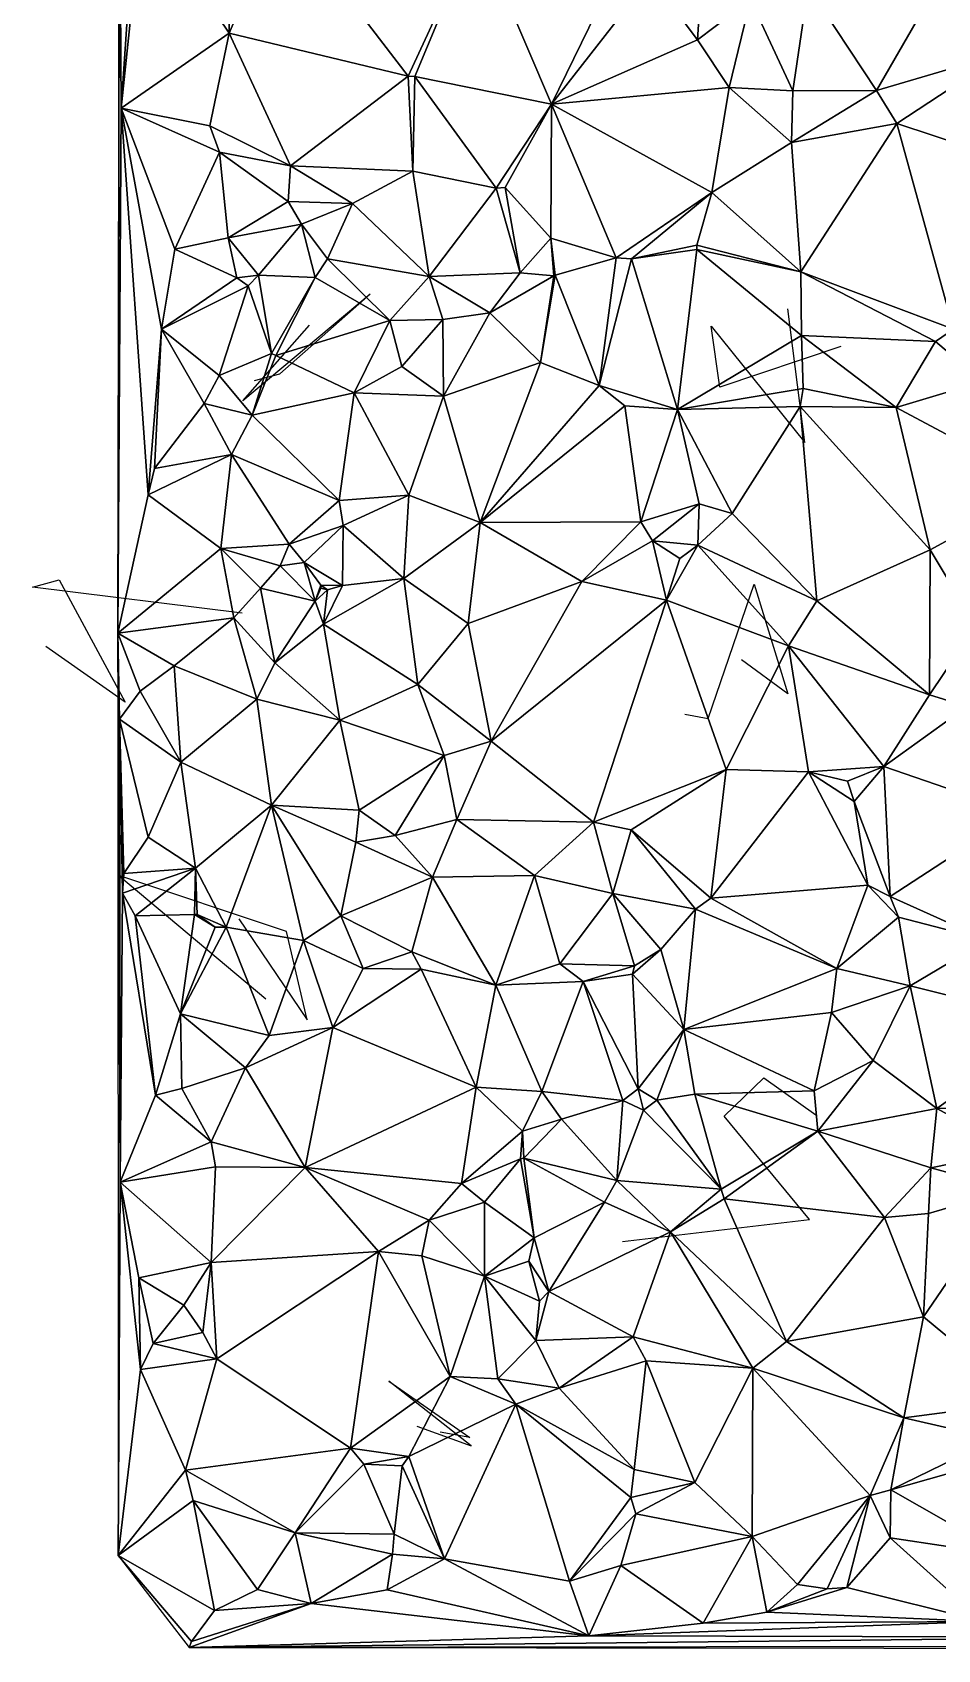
# Model space of a CAD drawing. Header units: metres. Extents: x -15.7 to 15, y -15 to 15.4.
# Drawn here: x -15.73 to -7.73, y -14.98 to -0.69 of the extents above; entities that cross this region are included whole.
import ezdxf

# ---------------------------------------------------------------- set-up
doc = ezdxf.new("R2010")
doc.units = ezdxf.units.M
doc.layers.add('CRACKS', color=1, linetype='Continuous')
doc.layers.add('STREET_MESH', color=7, linetype='Continuous')

msp = doc.modelspace()

# ---------------------------------------------------------------- linework, layer by layer
at = {"layer": 'CRACKS'}
for points in [[(-13.765, -3.768, 0.1), (-13.541, -3.709, 0.1), (-12.745, -3.008, 0.1), (-13.87, -3.949, 0.1), (-13.281, -3.281, 0.1)], [(-8.587, -3.468, 0.1), (-9.654, -3.828, 0.1), (-9.732, -3.288, 0.1), (-8.903, -4.316, 0.1), (-9.053, -3.136, 0.1)], [(-13.875, -5.825, 0.1), (-15.728, -5.594, 0.1), (-15.492, -5.528, 0.1), (-14.908, -6.61, 0.1), (-15.608, -6.118, 0.1)], [(-9.963, -6.717, 0.1), (-9.758, -6.755, 0.1), (-9.353, -5.568, 0.1), (-9.053, -6.537, 0.1), (-9.463, -6.236, 0.1)], [(-13.903, -8.524, 0.1), (-13.299, -9.415, 0.1), (-13.483, -8.636, 0.1), (-14.965, -8.141, 0.1), (-13.666, -9.229, 0.1)], [(-10.516, -11.374, 0.1), (-8.862, -11.179, 0.1), (-9.617, -10.265, 0.1), (-9.267, -9.927, 0.1), (-8.807, -10.254, 0.1)], [(-12.332, -13.003, 0.1), (-11.852, -13.176, 0.1), (-12.579, -12.607, 0.1), (-11.863, -13.104, 0.1), (-12.125, -13.057, 0.1)]]:
    msp.add_polyline3d(points, dxfattribs=at)
at = {"layer": 'STREET_MESH'}
for points in [[(-14.959, 1.005), (-14.949, 13.392), (-14.974, -5.999)], [(-14.944, -1.365), (-14.959, 1.005), (-14.974, -5.999)], [(-14.944, -1.365), (-14.81, 0.598), (-14.959, 1.005)], [(-14.755, 0.438), (-14.81, 0.598), (-14.944, -1.365)], [(-13.988, -0.701), (-14.755, 0.438), (-14.944, -1.365)], [(-13.971, 0.434), (-14.755, 0.438), (-13.988, -0.701)], [(-13.527, 0.379), (-13.971, 0.434), (-13.988, -0.701)], [(-12.408, -1.081), (-13.527, 0.379), (-13.988, -0.701)], [(-13.527, 0.379), (-12.408, -1.081), (-11.804, 0.224)], [(-12.408, -1.081), (-12.349, -1.083), (-11.804, 0.224)], [(-12.349, -1.083), (-11.141, -1.329), (-11.804, 0.224)], [(-11.141, -1.329), (-10.546, -0.111), (-11.804, 0.224)], [(-11.141, -1.329), (-10.268, -0.207), (-10.546, -0.111)], [(-9.812, -0.119), (-10.268, -0.207), (-9.852, -0.761)], [(-9.385, -0.404), (-9.812, -0.119), (-9.852, -0.761)], [(-10.268, -0.207), (-11.141, -1.329), (-9.852, -0.761)], [(-7.723, -0.257), (-8.874, -0.294), (-8.272, -1.207)], [(-7.141, -0.875), (-7.723, -0.257), (-8.272, -1.207)], [(-9.573, -1.183), (-9.385, -0.404), (-9.852, -0.761)], [(-9.01, -1.212), (-9.385, -0.404), (-9.573, -1.183)], [(-9.385, -0.404), (-9.01, -1.212), (-8.874, -0.294)], [(-8.874, -0.294), (-9.01, -1.212), (-8.272, -1.207)], [(-14.161, -1.519), (-13.988, -0.701), (-14.944, -1.365)], [(-14.161, -1.519), (-13.448, -1.873), (-13.988, -0.701)], [(-13.448, -1.873), (-12.408, -1.081), (-13.988, -0.701)], [(-11.141, -1.329), (-9.573, -1.183), (-9.852, -0.761)], [(-8.093, -1.499), (-7.141, -0.875), (-8.272, -1.207)], [(-7.141, -0.875), (-8.093, -1.499), (-7.086, -1.832)], [(-13.448, -1.873), (-12.368, -1.919), (-12.408, -1.081)], [(-12.368, -1.919), (-12.349, -1.083), (-12.408, -1.081)], [(-12.368, -1.919), (-11.63, -2.071), (-12.349, -1.083)], [(-11.63, -2.071), (-11.141, -1.329), (-12.349, -1.083)], [(-9.573, -1.183), (-11.141, -1.329), (-9.727, -2.109)], [(-9.021, -1.667), (-9.573, -1.183), (-9.727, -2.109)], [(-9.021, -1.667), (-9.01, -1.212), (-9.573, -1.183)], [(-9.021, -1.667), (-8.093, -1.499), (-8.272, -1.207)], [(-9.01, -1.212), (-9.021, -1.667), (-8.272, -1.207)], [(-14.704, -4.778), (-14.944, -1.365), (-14.974, -5.999)], [(-14.587, -3.316), (-14.944, -1.365), (-14.704, -4.778)], [(-14.074, -1.752), (-14.161, -1.519), (-14.944, -1.365)], [(-14.587, -3.316), (-14.469, -2.608), (-14.944, -1.365)], [(-14.469, -2.608), (-14.074, -1.752), (-14.944, -1.365)], [(-11.63, -2.071), (-11.55, -2.066), (-11.141, -1.329)], [(-11.55, -2.066), (-11.149, -2.512), (-11.141, -1.329)], [(-11.149, -2.512), (-10.57, -2.685), (-11.141, -1.329)], [(-11.141, -1.329), (-10.57, -2.685), (-9.727, -2.109)], [(-13.448, -1.873), (-14.161, -1.519), (-14.074, -1.752)], [(-9.021, -1.667), (-8.94, -2.81), (-8.093, -1.499)], [(-8.093, -1.499), (-8.94, -2.81), (-7.591, -3.315)], [(-8.093, -1.499), (-7.591, -3.315), (-7.086, -1.832)], [(-9.021, -1.667), (-9.727, -2.109), (-8.94, -2.81)], [(-14.469, -2.608), (-13.999, -2.51), (-14.074, -1.752)], [(-13.999, -2.51), (-13.469, -2.188), (-14.074, -1.752)], [(-13.469, -2.188), (-13.448, -1.873), (-14.074, -1.752)], [(-13.469, -2.188), (-12.899, -2.205), (-13.448, -1.873)], [(-12.899, -2.205), (-12.368, -1.919), (-13.448, -1.873)], [(-12.899, -2.205), (-12.224, -2.851), (-12.368, -1.919)], [(-12.224, -2.851), (-11.63, -2.071), (-12.368, -1.919)], [(-11.63, -2.071), (-12.224, -2.851), (-11.419, -2.818)], [(-11.55, -2.066), (-11.63, -2.071), (-11.419, -2.818)], [(-11.149, -2.512), (-11.55, -2.066), (-11.419, -2.818)], [(-10.57, -2.685), (-10.435, -2.696), (-9.727, -2.109)], [(-10.435, -2.696), (-9.857, -2.574), (-9.727, -2.109)], [(-9.727, -2.109), (-9.857, -2.574), (-8.94, -2.81)], [(-13.349, -2.389), (-13.469, -2.188), (-13.999, -2.51)], [(-13.469, -2.188), (-13.349, -2.389), (-12.899, -2.205)], [(-12.899, -2.205), (-13.349, -2.389), (-13.12, -2.695)], [(-12.224, -2.851), (-12.899, -2.205), (-13.12, -2.695)], [(-13.731, -2.84), (-13.349, -2.389), (-13.999, -2.51)], [(-13.23, -2.858), (-13.349, -2.389), (-13.731, -2.84)], [(-13.349, -2.389), (-13.23, -2.858), (-13.12, -2.695)], [(-13.999, -2.51), (-14.469, -2.608), (-13.922, -2.861)], [(-13.731, -2.84), (-13.999, -2.51), (-13.922, -2.861)], [(-11.122, -2.845), (-11.149, -2.512), (-11.419, -2.818)], [(-11.149, -2.512), (-11.122, -2.845), (-11.111, -2.838)], [(-10.57, -2.685), (-11.149, -2.512), (-11.111, -2.838)], [(-14.469, -2.608), (-14.587, -3.316), (-13.922, -2.861)], [(-13.12, -2.695), (-13.23, -2.858), (-12.57, -3.239)], [(-12.224, -2.851), (-13.12, -2.695), (-12.57, -3.239)], [(-10.722, -3.814), (-10.57, -2.685), (-11.111, -2.838)], [(-10.435, -2.696), (-10.57, -2.685), (-10.722, -3.814)], [(-10.435, -2.696), (-10.722, -3.814), (-10.029, -4.026)], [(-9.857, -2.574), (-10.435, -2.696), (-9.857, -2.613)], [(-9.857, -2.613), (-10.435, -2.696), (-10.029, -4.026)], [(-8.934, -3.372), (-9.857, -2.613), (-10.029, -4.026)], [(-9.857, -2.574), (-9.857, -2.613), (-8.94, -2.81)], [(-9.857, -2.613), (-8.934, -3.372), (-8.94, -2.81)], [(-13.822, -2.932), (-13.731, -2.84), (-13.922, -2.861)], [(-13.616, -3.53), (-13.731, -2.84), (-13.822, -2.932)], [(-13.23, -2.858), (-13.731, -2.84), (-13.616, -3.53)], [(-12.224, -2.851), (-12.57, -3.239), (-12.102, -3.23)], [(-12.224, -2.851), (-11.688, -3.171), (-11.419, -2.818)], [(-11.688, -3.171), (-12.224, -2.851), (-12.102, -3.23)], [(-11.688, -3.171), (-11.122, -2.845), (-11.419, -2.818)], [(-11.122, -2.845), (-11.688, -3.171), (-11.238, -3.61)], [(-11.122, -2.845), (-11.238, -3.61), (-11.111, -2.838)], [(-11.238, -3.61), (-10.722, -3.814), (-11.111, -2.838)], [(-8.94, -2.81), (-7.749, -3.424), (-7.591, -3.315)], [(-8.934, -3.372), (-7.749, -3.424), (-8.94, -2.81)], [(-14.587, -3.316), (-13.822, -2.932), (-13.922, -2.861)], [(-14.078, -3.724), (-13.822, -2.932), (-14.587, -3.316)], [(-13.616, -3.53), (-13.822, -2.932), (-14.078, -3.724)], [(-13.23, -2.858), (-13.616, -3.53), (-13.577, -3.549)], [(-13.23, -2.858), (-13.577, -3.549), (-12.57, -3.239)], [(-13.577, -3.549), (-12.885, -3.877), (-12.57, -3.239)], [(-12.57, -3.239), (-12.885, -3.877), (-12.464, -3.646)], [(-12.57, -3.239), (-12.464, -3.646), (-12.102, -3.23)], [(-12.464, -3.646), (-12.096, -3.906), (-12.102, -3.23)], [(-12.096, -3.906), (-11.688, -3.171), (-12.102, -3.23)], [(-11.238, -3.61), (-11.688, -3.171), (-12.096, -3.906)], [(-14.65, -4.545), (-14.587, -3.316), (-14.704, -4.778)], [(-14.65, -4.545), (-14.211, -3.972), (-14.587, -3.316)], [(-14.211, -3.972), (-14.078, -3.724), (-14.587, -3.316)], [(-8.919, -3.84), (-8.934, -3.372), (-10.029, -4.026)], [(-8.934, -3.372), (-8.919, -3.84), (-8.097, -4.008)], [(-7.749, -3.424), (-8.934, -3.372), (-8.097, -4.008)], [(-7.332, -3.779), (-7.749, -3.424), (-8.097, -4.008)], [(-7.749, -3.424), (-7.332, -3.779), (-7.591, -3.315)], [(-13.785, -4.075), (-13.616, -3.53), (-14.078, -3.724)], [(-13.616, -3.53), (-13.785, -4.075), (-13.577, -3.549)], [(-13.785, -4.075), (-12.885, -3.877), (-13.577, -3.549)], [(-12.885, -3.877), (-12.096, -3.906), (-12.464, -3.646)], [(-11.772, -5.022), (-11.238, -3.61), (-12.096, -3.906)], [(-11.772, -5.022), (-10.722, -3.814), (-11.238, -3.61)], [(-14.211, -3.972), (-13.785, -4.075), (-14.078, -3.724)], [(-10.722, -3.814), (-11.772, -5.022), (-10.493, -3.992)], [(-10.029, -4.026), (-10.722, -3.814), (-10.493, -3.992)], [(-8.919, -3.84), (-10.029, -4.026), (-8.946, -3.998)], [(-8.097, -4.008), (-8.919, -3.84), (-8.946, -3.998)], [(-6.777, -4.71), (-7.332, -3.779), (-8.097, -4.008)], [(-13.97, -4.422), (-14.211, -3.972), (-14.65, -4.545)], [(-13.785, -4.075), (-14.211, -3.972), (-13.97, -4.422)], [(-12.885, -3.877), (-13.785, -4.075), (-13.018, -4.829)], [(-12.402, -4.781), (-12.885, -3.877), (-13.018, -4.829)], [(-12.885, -3.877), (-12.402, -4.781), (-12.096, -3.906)], [(-12.402, -4.781), (-11.772, -5.022), (-12.096, -3.906)], [(-11.772, -5.022), (-10.352, -5.018), (-10.493, -3.992)], [(-10.352, -5.018), (-10.029, -4.026), (-10.493, -3.992)], [(-10.029, -4.026), (-9.545, -4.944), (-8.946, -3.998)], [(-9.545, -4.944), (-8.799, -5.715), (-8.946, -3.998)], [(-7.798, -5.263), (-8.097, -4.008), (-8.946, -3.998)], [(-8.799, -5.715), (-7.798, -5.263), (-8.946, -3.998)], [(-13.785, -4.075), (-13.97, -4.422), (-13.018, -4.829)], [(-10.352, -5.018), (-9.838, -4.858), (-10.029, -4.026)], [(-9.838, -4.858), (-9.545, -4.944), (-10.029, -4.026)], [(-7.798, -5.263), (-6.777, -4.71), (-8.097, -4.008)], [(-14.063, -5.254), (-13.97, -4.422), (-14.704, -4.778)], [(-13.97, -4.422), (-14.65, -4.545), (-14.704, -4.778)], [(-13.459, -5.214), (-13.97, -4.422), (-14.063, -5.254)], [(-13.97, -4.422), (-13.459, -5.214), (-13.018, -4.829)], [(-6.777, -4.71), (-7.798, -5.263), (-7.393, -5.936)], [(-14.063, -5.254), (-14.704, -4.778), (-14.974, -5.999)], [(-13.459, -5.214), (-12.982, -5.049), (-13.018, -4.829)], [(-12.982, -5.049), (-12.402, -4.781), (-13.018, -4.829)], [(-12.402, -4.781), (-12.982, -5.049), (-12.446, -5.518)], [(-11.772, -5.022), (-12.402, -4.781), (-12.446, -5.518)], [(-10.249, -5.184), (-9.838, -4.858), (-10.352, -5.018)], [(-10.249, -5.184), (-9.849, -5.223), (-9.838, -4.858)], [(-9.838, -4.858), (-9.849, -5.223), (-9.545, -4.944)], [(-9.849, -5.223), (-8.799, -5.715), (-9.545, -4.944)], [(-13.459, -5.214), (-13.328, -5.376), (-12.982, -5.049)], [(-13.328, -5.376), (-12.988, -5.579), (-12.982, -5.049)], [(-12.982, -5.049), (-12.988, -5.579), (-12.446, -5.518)], [(-11.878, -5.914), (-11.772, -5.022), (-12.446, -5.518)], [(-10.874, -5.545), (-11.772, -5.022), (-11.878, -5.914)], [(-11.772, -5.022), (-10.874, -5.545), (-10.352, -5.018)], [(-10.874, -5.545), (-10.249, -5.184), (-10.352, -5.018)], [(-13.947, -5.866), (-14.063, -5.254), (-14.974, -5.999)], [(-13.538, -5.406), (-13.459, -5.214), (-14.063, -5.254)], [(-14.063, -5.254), (-13.947, -5.866), (-13.713, -5.604)], [(-13.538, -5.406), (-14.063, -5.254), (-13.713, -5.604)], [(-13.328, -5.376), (-13.459, -5.214), (-13.538, -5.406)], [(-10.127, -5.708), (-10.249, -5.184), (-10.874, -5.545)], [(-10.008, -5.342), (-10.249, -5.184), (-10.127, -5.708)], [(-10.249, -5.184), (-10.008, -5.342), (-9.849, -5.223)], [(-9.849, -5.223), (-10.127, -5.708), (-9.048, -6.111)], [(-9.849, -5.223), (-10.008, -5.342), (-10.127, -5.708)], [(-8.799, -5.715), (-9.849, -5.223), (-9.048, -6.111)], [(-7.803, -6.545), (-7.798, -5.263), (-8.799, -5.715)], [(-7.798, -5.263), (-7.803, -6.545), (-7.393, -5.936)], [(-13.229, -5.717), (-13.538, -5.406), (-13.713, -5.604)], [(-13.229, -5.717), (-13.328, -5.376), (-13.538, -5.406)], [(-13.18, -5.576), (-12.988, -5.579), (-13.328, -5.376)], [(-13.229, -5.717), (-13.18, -5.576), (-13.328, -5.376)], [(-13.156, -5.921), (-12.322, -6.455), (-12.446, -5.518)], [(-12.988, -5.579), (-13.156, -5.921), (-12.446, -5.518)], [(-12.322, -6.455), (-11.878, -5.914), (-12.446, -5.518)], [(-11.675, -6.955), (-10.874, -5.545), (-11.878, -5.914)], [(-11.675, -6.955), (-10.127, -5.708), (-10.874, -5.545)], [(-13.947, -5.866), (-13.587, -6.263), (-13.713, -5.604)], [(-13.587, -6.263), (-13.229, -5.717), (-13.713, -5.604)], [(-13.181, -5.604), (-13.18, -5.576), (-13.229, -5.717)], [(-13.122, -5.618), (-13.181, -5.604), (-13.229, -5.717)], [(-13.122, -5.618), (-13.229, -5.717), (-13.156, -5.921)], [(-13.18, -5.576), (-13.181, -5.604), (-13.122, -5.618)], [(-13.18, -5.576), (-13.122, -5.618), (-12.988, -5.579)], [(-12.988, -5.579), (-13.122, -5.618), (-13.156, -5.921)], [(-10.127, -5.708), (-11.675, -6.955), (-10.772, -7.668)], [(-9.598, -7.203), (-10.127, -5.708), (-10.772, -7.668)], [(-10.127, -5.708), (-9.598, -7.203), (-9.048, -6.111)], [(-13.156, -5.921), (-13.229, -5.717), (-13.587, -6.263)], [(-7.803, -6.545), (-8.799, -5.715), (-9.048, -6.111)], [(-14.476, -6.29), (-13.947, -5.866), (-14.974, -5.999)], [(-14.476, -6.29), (-13.745, -6.584), (-13.947, -5.866)], [(-13.745, -6.584), (-13.587, -6.263), (-13.947, -5.866)], [(-13.156, -5.921), (-13.587, -6.263), (-13.012, -6.769)], [(-12.322, -6.455), (-13.156, -5.921), (-13.012, -6.769)], [(-12.322, -6.455), (-11.675, -6.955), (-11.878, -5.914)], [(-7.803, -6.545), (-7.47, -6.648), (-7.393, -5.936)], [(-14.953, -10.848), (-14.957, -6.759), (-14.974, -5.999)], [(-14.97, -14.145), (-14.953, -10.848), (-14.974, -5.999)], [(-14.957, -6.759), (-14.776, -6.514), (-14.974, -5.999)], [(-14.776, -6.514), (-14.476, -6.29), (-14.974, -5.999)], [(-9.598, -7.203), (-8.871, -7.226), (-9.048, -6.111)], [(-8.871, -7.226), (-8.205, -7.177), (-9.048, -6.111)], [(-8.205, -7.177), (-7.803, -6.545), (-9.048, -6.111)], [(-13.012, -6.769), (-13.587, -6.263), (-13.745, -6.584)], [(-14.776, -6.514), (-14.417, -7.141), (-14.476, -6.29)], [(-14.476, -6.29), (-14.417, -7.141), (-13.745, -6.584)], [(-14.417, -7.141), (-14.776, -6.514), (-14.957, -6.759)], [(-12.09, -7.08), (-12.322, -6.455), (-13.012, -6.769)], [(-12.09, -7.08), (-11.675, -6.955), (-12.322, -6.455)], [(-7.47, -6.648), (-7.803, -6.545), (-8.205, -7.177)], [(-14.417, -7.141), (-13.615, -7.518), (-13.745, -6.584)], [(-13.615, -7.518), (-13.012, -6.769), (-13.745, -6.584)], [(-7.47, -6.648), (-8.205, -7.177), (-7.016, -7.588)], [(-14.933, -8.295), (-14.957, -6.759), (-14.953, -10.848)], [(-14.921, -8.122), (-14.957, -6.759), (-14.933, -8.295)], [(-14.921, -8.122), (-14.705, -7.803), (-14.957, -6.759)], [(-14.705, -7.803), (-14.417, -7.141), (-14.957, -6.759)], [(-13.012, -6.769), (-13.615, -7.518), (-12.842, -7.563)], [(-12.09, -7.08), (-13.012, -6.769), (-12.842, -7.563)], [(-11.675, -6.955), (-12.09, -7.08), (-11.979, -7.646)], [(-11.675, -6.955), (-11.979, -7.646), (-10.772, -7.668)], [(-14.417, -7.141), (-14.705, -7.803), (-14.287, -8.077)], [(-13.615, -7.518), (-14.417, -7.141), (-14.287, -8.077)], [(-12.523, -7.788), (-12.09, -7.08), (-12.842, -7.563)], [(-11.979, -7.646), (-12.09, -7.08), (-12.523, -7.788)], [(-10.437, -7.736), (-9.598, -7.203), (-10.772, -7.668)], [(-10.437, -7.736), (-9.734, -8.342), (-9.598, -7.203)], [(-9.598, -7.203), (-9.734, -8.342), (-8.871, -7.226)], [(-9.734, -8.342), (-8.347, -8.225), (-8.871, -7.226)], [(-8.205, -7.177), (-8.871, -7.226), (-8.527, -7.308)], [(-8.527, -7.308), (-8.871, -7.226), (-8.468, -7.486)], [(-8.871, -7.226), (-8.347, -8.225), (-8.468, -7.486)], [(-8.205, -7.177), (-8.527, -7.308), (-8.468, -7.486)], [(-8.15, -8.326), (-8.205, -7.177), (-8.468, -7.486)], [(-8.205, -7.177), (-8.15, -8.326), (-7.016, -7.588)], [(-14.017, -8.598), (-13.615, -7.518), (-14.287, -8.077)], [(-13.334, -8.713), (-13.615, -7.518), (-14.017, -8.598)], [(-13.615, -7.518), (-12.87, -7.846), (-12.842, -7.563)], [(-12.87, -7.846), (-13.615, -7.518), (-13.004, -8.497)], [(-13.615, -7.518), (-13.334, -8.713), (-13.004, -8.497)], [(-12.87, -7.846), (-12.523, -7.788), (-12.842, -7.563)], [(-8.347, -8.225), (-8.15, -8.326), (-8.468, -7.486)], [(-11.979, -7.646), (-12.523, -7.788), (-12.193, -8.154)], [(-11.293, -8.141), (-11.979, -7.646), (-12.193, -8.154)], [(-11.979, -7.646), (-11.293, -8.141), (-10.772, -7.668)], [(-11.293, -8.141), (-10.601, -8.3), (-10.772, -7.668)], [(-10.601, -8.3), (-10.437, -7.736), (-10.772, -7.668)], [(-7.016, -7.588), (-8.15, -8.326), (-7.294, -8.71)], [(-14.705, -7.803), (-14.921, -8.122), (-14.287, -8.077)], [(-12.87, -7.846), (-13.004, -8.497), (-12.193, -8.154)], [(-12.523, -7.788), (-12.87, -7.846), (-12.193, -8.154)], [(-10.437, -7.736), (-10.601, -8.3), (-9.87, -8.439)], [(-9.734, -8.342), (-10.437, -7.736), (-9.87, -8.439)], [(-14.921, -8.122), (-14.933, -8.295), (-14.287, -8.077)], [(-14.933, -8.295), (-14.82, -8.498), (-14.287, -8.077)], [(-14.82, -8.498), (-14.296, -8.485), (-14.287, -8.077)], [(-14.296, -8.485), (-14.273, -8.484), (-14.287, -8.077)], [(-14.273, -8.484), (-14.017, -8.598), (-14.287, -8.077)], [(-13.004, -8.497), (-12.375, -8.815), (-12.193, -8.154)], [(-12.375, -8.815), (-11.634, -9.11), (-12.193, -8.154)], [(-11.634, -9.11), (-11.293, -8.141), (-12.193, -8.154)], [(-11.068, -8.919), (-11.293, -8.141), (-11.634, -9.11)], [(-10.601, -8.3), (-11.293, -8.141), (-11.068, -8.919)], [(-8.347, -8.225), (-9.734, -8.342), (-8.622, -8.963)], [(-8.076, -8.507), (-8.347, -8.225), (-8.622, -8.963)], [(-8.347, -8.225), (-8.076, -8.507), (-8.15, -8.326)], [(-14.639, -10.08), (-14.933, -8.295), (-14.953, -10.848)], [(-14.639, -10.08), (-14.82, -8.498), (-14.933, -8.295)], [(-10.41, -8.938), (-10.601, -8.3), (-11.068, -8.919)], [(-10.601, -8.3), (-10.176, -8.795), (-9.87, -8.439)], [(-10.601, -8.3), (-10.41, -8.938), (-10.176, -8.795)], [(-9.734, -8.342), (-9.87, -8.439), (-8.622, -8.963)], [(-8.15, -8.326), (-8.076, -8.507), (-7.294, -8.71)], [(-14.296, -8.485), (-14.82, -8.498), (-14.418, -9.362)], [(-14.82, -8.498), (-14.639, -10.08), (-14.418, -9.362)], [(-14.112, -8.598), (-14.296, -8.485), (-14.418, -9.362)], [(-14.112, -8.598), (-14.273, -8.484), (-14.296, -8.485)], [(-14.273, -8.484), (-14.112, -8.598), (-14.017, -8.598)], [(-13.334, -8.713), (-12.807, -8.962), (-13.004, -8.497)], [(-12.807, -8.962), (-12.375, -8.815), (-13.004, -8.497)], [(-9.87, -8.439), (-10.176, -8.795), (-9.972, -9.501)], [(-8.622, -8.963), (-9.87, -8.439), (-9.972, -9.501)], [(-7.975, -9.115), (-8.076, -8.507), (-8.622, -8.963)], [(-8.076, -8.507), (-7.975, -9.115), (-7.294, -8.71)], [(-14.017, -8.598), (-14.418, -9.362), (-13.636, -9.553)], [(-14.017, -8.598), (-14.112, -8.598), (-14.418, -9.362)], [(-13.334, -8.713), (-14.017, -8.598), (-13.636, -9.553)], [(-7.294, -8.71), (-7.975, -9.115), (-6.671, -9.44)], [(-13.074, -9.482), (-13.334, -8.713), (-13.636, -9.553)], [(-12.807, -8.962), (-13.334, -8.713), (-13.074, -9.482)], [(-12.807, -8.962), (-12.292, -8.967), (-12.375, -8.815)], [(-12.375, -8.815), (-12.292, -8.967), (-11.634, -9.11)], [(-10.176, -8.795), (-10.428, -9.013), (-9.972, -9.501)], [(-10.176, -8.795), (-10.41, -8.938), (-10.428, -9.013)], [(-12.292, -8.967), (-12.807, -8.962), (-13.074, -9.482)], [(-12.292, -8.967), (-13.074, -9.482), (-11.808, -10.011)], [(-12.292, -8.967), (-11.808, -10.011), (-11.634, -9.11)], [(-10.862, -9.075), (-11.068, -8.919), (-11.634, -9.11)], [(-10.862, -9.075), (-10.41, -8.938), (-11.068, -8.919)], [(-10.41, -8.938), (-10.862, -9.075), (-10.428, -9.013)], [(-8.67, -9.349), (-8.622, -8.963), (-9.972, -9.501)], [(-7.975, -9.115), (-8.622, -8.963), (-8.67, -9.349)], [(-11.808, -10.011), (-11.226, -10.048), (-11.634, -9.11)], [(-11.226, -10.048), (-10.862, -9.075), (-11.634, -9.11)], [(-10.862, -9.075), (-11.226, -10.048), (-10.513, -10.126)], [(-10.428, -9.013), (-10.862, -9.075), (-10.377, -10.023)], [(-10.377, -10.023), (-10.862, -9.075), (-10.513, -10.126)], [(-10.428, -9.013), (-10.377, -10.023), (-9.972, -9.501)], [(-7.975, -9.115), (-8.67, -9.349), (-8.302, -9.773)], [(-7.739, -10.198), (-7.975, -9.115), (-8.302, -9.773)], [(-7.975, -9.115), (-7.739, -10.198), (-6.671, -9.44)], [(-14.639, -10.08), (-14.407, -10.022), (-14.418, -9.362)], [(-14.418, -9.362), (-13.844, -9.839), (-13.636, -9.553)], [(-14.407, -10.022), (-13.844, -9.839), (-14.418, -9.362)], [(-8.821, -10.042), (-8.67, -9.349), (-9.972, -9.501)], [(-8.67, -9.349), (-8.821, -10.042), (-8.302, -9.773)], [(-13.844, -9.839), (-13.074, -9.482), (-13.636, -9.553)], [(-13.074, -9.482), (-13.844, -9.839), (-13.319, -10.72)], [(-11.808, -10.011), (-13.074, -9.482), (-13.319, -10.72)], [(-10.377, -10.023), (-10.212, -10.124), (-9.972, -9.501)], [(-10.212, -10.124), (-9.875, -10.07), (-9.972, -9.501)], [(-9.875, -10.07), (-8.821, -10.042), (-9.972, -9.501)], [(-7.739, -10.198), (-6.883, -10.169), (-6.671, -9.44)], [(-14.149, -10.491), (-13.844, -9.839), (-14.407, -10.022)], [(-13.844, -9.839), (-14.149, -10.491), (-13.319, -10.72)], [(-8.821, -10.042), (-8.788, -10.399), (-8.302, -9.773)], [(-8.788, -10.399), (-7.739, -10.198), (-8.302, -9.773)], [(-14.149, -10.491), (-14.639, -10.08), (-14.953, -10.848)], [(-14.639, -10.08), (-14.149, -10.491), (-14.407, -10.022)], [(-11.936, -10.86), (-11.808, -10.011), (-13.319, -10.72)], [(-11.936, -10.86), (-11.397, -10.399), (-11.808, -10.011)], [(-11.397, -10.399), (-11.226, -10.048), (-11.808, -10.011)], [(-11.226, -10.048), (-11.397, -10.399), (-11.054, -10.291)], [(-11.226, -10.048), (-11.054, -10.291), (-10.513, -10.126)], [(-11.054, -10.291), (-10.565, -10.833), (-10.513, -10.126)], [(-10.565, -10.833), (-10.33, -10.213), (-10.513, -10.126)], [(-10.33, -10.213), (-10.377, -10.023), (-10.513, -10.126)], [(-10.377, -10.023), (-10.33, -10.213), (-10.212, -10.124)], [(-10.33, -10.213), (-9.644, -10.91), (-10.212, -10.124)], [(-9.644, -10.91), (-9.875, -10.07), (-10.212, -10.124)], [(-8.821, -10.042), (-9.875, -10.07), (-8.788, -10.399)], [(-9.875, -10.07), (-9.644, -10.91), (-8.788, -10.399)], [(-9.644, -10.91), (-10.33, -10.213), (-10.565, -10.833)], [(-7.791, -10.723), (-7.739, -10.198), (-8.788, -10.399)], [(-7.739, -10.198), (-7.791, -10.723), (-7.053, -10.573)], [(-7.739, -10.198), (-7.053, -10.573), (-6.883, -10.169)], [(-11.416, -10.642), (-11.397, -10.399), (-11.936, -10.86)], [(-11.387, -10.636), (-11.397, -10.399), (-11.416, -10.642)], [(-11.397, -10.399), (-11.387, -10.636), (-11.054, -10.291)], [(-11.054, -10.291), (-11.387, -10.636), (-10.565, -10.833)], [(-8.788, -10.399), (-9.644, -10.91), (-9.618, -10.996)], [(-8.201, -11.162), (-8.788, -10.399), (-9.618, -10.996)], [(-7.791, -10.723), (-8.788, -10.399), (-8.201, -11.162)], [(-14.111, -10.713), (-14.149, -10.491), (-14.953, -10.848)], [(-14.149, -10.491), (-14.111, -10.713), (-13.319, -10.72)], [(-11.734, -11.025), (-11.416, -10.642), (-11.936, -10.86)], [(-11.416, -10.642), (-11.734, -11.025), (-11.295, -11.339)], [(-11.387, -10.636), (-11.416, -10.642), (-11.295, -11.339)], [(-10.674, -11.025), (-11.387, -10.636), (-11.295, -11.339)], [(-11.387, -10.636), (-10.674, -11.025), (-10.565, -10.833)], [(-7.053, -10.573), (-7.791, -10.723), (-7.088, -10.913)], [(-14.97, -14.145), (-14.773, -12.503), (-14.953, -10.848)], [(-14.148, -11.559), (-14.111, -10.713), (-14.953, -10.848)], [(-14.788, -11.694), (-14.148, -11.559), (-14.953, -10.848)], [(-14.773, -12.503), (-14.788, -11.694), (-14.953, -10.848)], [(-13.319, -10.72), (-14.111, -10.713), (-14.148, -11.559)], [(-13.319, -10.72), (-14.148, -11.559), (-12.671, -11.46)], [(-12.224, -11.185), (-13.319, -10.72), (-12.671, -11.46)], [(-12.224, -11.185), (-11.936, -10.86), (-13.319, -10.72)], [(-10.674, -11.025), (-10.091, -11.288), (-10.565, -10.833)], [(-10.091, -11.288), (-9.644, -10.91), (-10.565, -10.833)], [(-7.813, -11.126), (-7.791, -10.723), (-8.201, -11.162)], [(-7.791, -10.723), (-7.813, -11.126), (-7.088, -10.913)], [(-12.224, -11.185), (-11.734, -11.025), (-11.936, -10.86)], [(-9.644, -10.91), (-10.091, -11.288), (-9.618, -10.996)], [(-10.091, -11.288), (-9.066, -12.256), (-9.618, -10.996)], [(-9.066, -12.256), (-8.201, -11.162), (-9.618, -10.996)], [(-6.95, -12.789), (-7.088, -10.913), (-7.856, -12.037)], [(-7.088, -10.913), (-7.813, -11.126), (-7.856, -12.037)], [(-12.224, -11.185), (-11.733, -11.68), (-11.734, -11.025)], [(-11.734, -11.025), (-11.733, -11.68), (-11.295, -11.339)], [(-11.166, -11.814), (-10.674, -11.025), (-11.295, -11.339)], [(-10.674, -11.025), (-11.166, -11.814), (-10.091, -11.288)], [(-7.813, -11.126), (-8.201, -11.162), (-7.856, -12.037)], [(-12.287, -11.498), (-12.224, -11.185), (-12.671, -11.46)], [(-11.733, -11.68), (-12.224, -11.185), (-12.287, -11.498)], [(-8.201, -11.162), (-9.066, -12.256), (-7.856, -12.037)], [(-11.733, -11.68), (-11.343, -11.545), (-11.295, -11.339)], [(-11.343, -11.545), (-11.166, -11.814), (-11.295, -11.339)], [(-11.166, -11.814), (-10.421, -12.214), (-10.091, -11.288)], [(-10.091, -11.288), (-10.421, -12.214), (-9.365, -12.491)], [(-10.091, -11.288), (-9.365, -12.491), (-9.066, -12.256)], [(-14.788, -11.694), (-14.391, -11.935), (-14.148, -11.559)], [(-14.391, -11.935), (-14.221, -12.176), (-14.148, -11.559)], [(-14.148, -11.559), (-14.221, -12.176), (-14.097, -12.41)], [(-14.148, -11.559), (-14.097, -12.41), (-12.671, -11.46)], [(-14.097, -12.41), (-12.918, -13.198), (-12.671, -11.46)], [(-12.918, -13.198), (-12.037, -12.566), (-12.671, -11.46)], [(-12.037, -12.566), (-12.287, -11.498), (-12.671, -11.46)], [(-11.733, -11.68), (-12.287, -11.498), (-12.037, -12.566)], [(-11.733, -11.68), (-11.249, -11.899), (-11.343, -11.545)], [(-11.343, -11.545), (-11.249, -11.899), (-11.166, -11.814)], [(-14.788, -11.694), (-14.662, -12.274), (-14.391, -11.935)], [(-14.662, -12.274), (-14.788, -11.694), (-14.773, -12.503)], [(-11.615, -12.585), (-11.733, -11.68), (-12.037, -12.566)], [(-11.733, -11.68), (-11.615, -12.585), (-11.28, -12.246)], [(-11.249, -11.899), (-11.733, -11.68), (-11.28, -12.246)], [(-10.421, -12.214), (-11.166, -11.814), (-11.28, -12.246)], [(-11.166, -11.814), (-11.249, -11.899), (-11.28, -12.246)], [(-14.662, -12.274), (-14.221, -12.176), (-14.391, -11.935)], [(-9.066, -12.256), (-8.031, -12.929), (-7.856, -12.037)], [(-8.031, -12.929), (-6.95, -12.789), (-7.856, -12.037)], [(-14.662, -12.274), (-14.773, -12.503), (-14.097, -12.41)], [(-14.221, -12.176), (-14.662, -12.274), (-14.097, -12.41)], [(-11.615, -12.585), (-11.074, -12.669), (-11.28, -12.246)], [(-11.074, -12.669), (-10.421, -12.214), (-11.28, -12.246)], [(-10.421, -12.214), (-11.074, -12.669), (-10.307, -12.425)], [(-9.365, -12.491), (-10.421, -12.214), (-10.307, -12.425)], [(-9.365, -12.491), (-8.031, -12.929), (-9.066, -12.256)], [(-14.773, -12.503), (-14.374, -13.391), (-14.097, -12.41)], [(-14.374, -13.391), (-12.918, -13.198), (-14.097, -12.41)], [(-11.074, -12.669), (-10.413, -13.385), (-10.307, -12.425)], [(-10.413, -13.385), (-9.875, -13.502), (-10.307, -12.425)], [(-9.875, -13.502), (-9.365, -12.491), (-10.307, -12.425)], [(-14.374, -13.391), (-14.773, -12.503), (-14.97, -14.145)], [(-12.403, -13.27), (-12.037, -12.566), (-12.918, -13.198)], [(-12.403, -13.27), (-11.456, -12.809), (-12.037, -12.566)], [(-11.456, -12.809), (-11.615, -12.585), (-12.037, -12.566)], [(-9.875, -13.502), (-9.37, -13.979), (-9.365, -12.491)], [(-9.37, -13.979), (-8.327, -13.617), (-9.365, -12.491)], [(-8.327, -13.617), (-8.031, -12.929), (-9.365, -12.491)], [(-11.074, -12.669), (-11.615, -12.585), (-11.456, -12.809)], [(-11.074, -12.669), (-11.456, -12.809), (-10.413, -13.385)], [(-11.456, -12.809), (-12.403, -13.27), (-12.087, -14.176)], [(-10.982, -14.372), (-11.456, -12.809), (-12.087, -14.176)], [(-11.456, -12.809), (-10.44, -13.632), (-10.413, -13.385)], [(-10.44, -13.632), (-11.456, -12.809), (-10.982, -14.372)], [(-6.95, -12.789), (-8.031, -12.929), (-7.221, -13.116)], [(-8.144, -13.566), (-8.031, -12.929), (-8.327, -13.617)], [(-8.031, -12.929), (-8.144, -13.566), (-7.221, -13.116)], [(-8.144, -13.566), (-7.166, -13.288), (-7.221, -13.116)], [(-14.374, -13.391), (-13.407, -13.944), (-12.918, -13.198)], [(-13.407, -13.944), (-12.8, -13.34), (-12.918, -13.198)], [(-12.8, -13.34), (-12.403, -13.27), (-12.918, -13.198)], [(-12.462, -13.354), (-12.403, -13.27), (-12.8, -13.34)], [(-12.403, -13.27), (-12.462, -13.354), (-12.087, -14.176)], [(-14.306, -13.66), (-14.374, -13.391), (-14.97, -14.145)], [(-13.407, -13.944), (-14.374, -13.391), (-14.306, -13.66)], [(-12.533, -13.958), (-12.8, -13.34), (-13.407, -13.944)], [(-12.533, -13.958), (-12.462, -13.354), (-12.8, -13.34)], [(-12.462, -13.354), (-12.533, -13.958), (-12.087, -14.176)], [(-10.44, -13.632), (-9.875, -13.502), (-10.413, -13.385)], [(-7.166, -13.288), (-8.144, -13.566), (-7.133, -14.143)], [(-9.875, -13.502), (-10.44, -13.632), (-10.397, -13.777)], [(-9.875, -13.502), (-10.397, -13.777), (-9.37, -13.979)], [(-8.15, -13.989), (-8.144, -13.566), (-8.327, -13.617)], [(-8.144, -13.566), (-8.15, -13.989), (-7.133, -14.143)], [(-14.12, -14.63), (-14.306, -13.66), (-14.97, -14.145)], [(-13.739, -14.445), (-13.407, -13.944), (-14.306, -13.66)], [(-14.12, -14.63), (-13.739, -14.445), (-14.306, -13.66)], [(-10.397, -13.777), (-10.44, -13.632), (-10.982, -14.372)], [(-9.37, -13.979), (-8.969, -14.402), (-8.327, -13.617)], [(-8.969, -14.402), (-8.706, -14.44), (-8.327, -13.617)], [(-8.706, -14.44), (-8.533, -14.429), (-8.327, -13.617)], [(-8.533, -14.429), (-8.15, -13.989), (-8.327, -13.617)], [(-10.53, -14.234), (-10.397, -13.777), (-10.982, -14.372)], [(-10.397, -13.777), (-10.53, -14.234), (-9.37, -13.979)], [(-13.739, -14.445), (-13.265, -14.569), (-13.407, -13.944)], [(-12.546, -14.135), (-12.533, -13.958), (-13.407, -13.944)], [(-13.265, -14.569), (-12.546, -14.135), (-13.407, -13.944)], [(-12.533, -13.958), (-12.546, -14.135), (-12.087, -14.176)], [(-9.37, -13.979), (-10.53, -14.234), (-9.803, -14.743)], [(-9.239, -14.647), (-9.37, -13.979), (-9.803, -14.743)], [(-9.239, -14.647), (-8.969, -14.402), (-9.37, -13.979)], [(-8.15, -13.989), (-8.533, -14.429), (-7.33, -14.727)], [(-8.15, -13.989), (-7.33, -14.727), (-7.133, -14.143)], [(-12.546, -14.135), (-13.265, -14.569), (-12.593, -14.449)], [(-12.087, -14.176), (-12.546, -14.135), (-12.593, -14.449)], [(-14.321, -14.905), (-14.97, -14.145), (-14.344, -14.957)], [(-14.321, -14.905), (-14.12, -14.63), (-14.97, -14.145)], [(-12.087, -14.176), (-12.593, -14.449), (-10.813, -14.855)], [(-10.982, -14.372), (-12.087, -14.176), (-10.813, -14.855)], [(-10.53, -14.234), (-10.982, -14.372), (-10.813, -14.855)], [(-9.803, -14.743), (-10.53, -14.234), (-10.813, -14.855)], [(-8.706, -14.44), (-8.969, -14.402), (-9.239, -14.647)], [(-14.12, -14.63), (-13.265, -14.569), (-13.739, -14.445)], [(-12.593, -14.449), (-13.265, -14.569), (-10.813, -14.855)], [(-8.533, -14.429), (-9.239, -14.647), (-7.33, -14.727)], [(-8.706, -14.44), (-9.239, -14.647), (-8.533, -14.429)], [(-10.813, -14.855), (-13.265, -14.569), (-14.344, -14.957)], [(-13.265, -14.569), (-14.321, -14.905), (-14.344, -14.957)], [(-13.265, -14.569), (-14.12, -14.63), (-14.321, -14.905)], [(-7.33, -14.727), (-9.239, -14.647), (-9.803, -14.743)], [(-7.33, -14.727), (-10.813, -14.855), (-5.983, -14.866)], [(-7.33, -14.727), (-9.803, -14.743), (-10.813, -14.855)], [(-5.983, -14.866), (-10.813, -14.855), (-14.344, -14.957)], [(-2.924, -14.944), (-5.983, -14.866), (-14.344, -14.957)], [(-2.924, -14.944), (-14.344, -14.957), (4.066, -14.977)]]:
    msp.add_3dface(points, dxfattribs=at)

doc.saveas('drawing.dxf')
